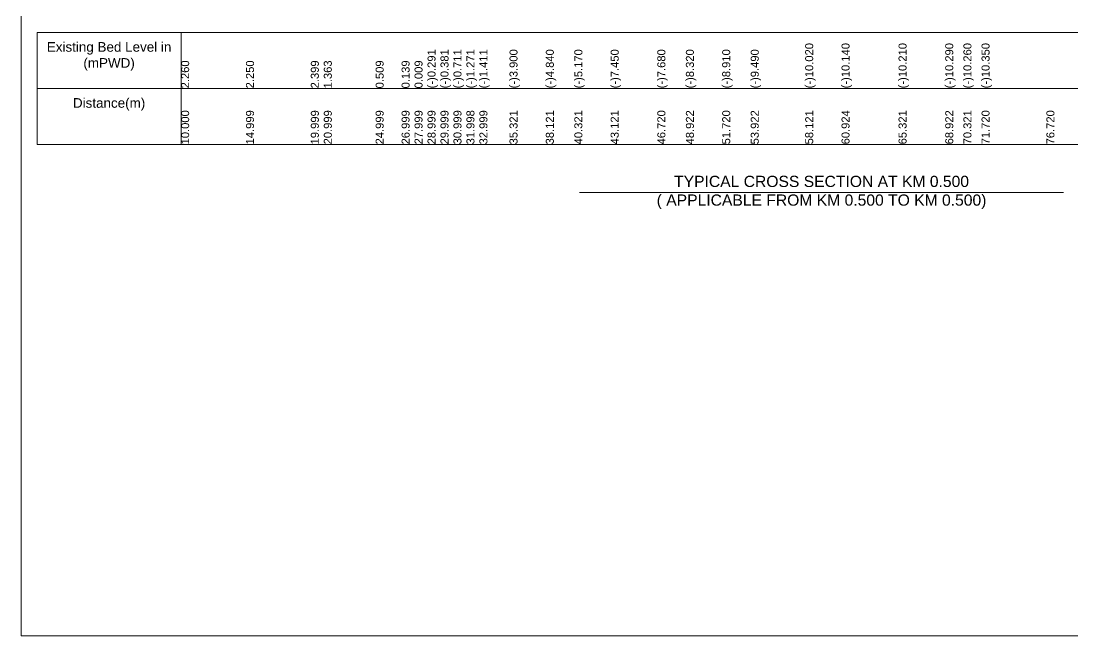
# Model space of a CAD drawing. Header units: inches. Extents: x 89000 to 845017, y -7071 to 0.
# Drawn here: x 220000 to 226570, y -7071 to -3229 of the extents above; entities that cross this region are included whole.
import ezdxf

# ---------------------------------------------------------------- set-up
doc = ezdxf.new("R2010")
doc.units = ezdxf.units.IN
doc.header["$LTSCALE"] = 7
doc.header["$MEASUREMENT"] = 0
for name, color, linetype, lineweight in [('Cross section Data Border', 7, 'Continuous', 9), ('Cross Section Labels', 7, 'Continuous', 9), ('Long Section Labels', 7, 'Continuous', 9)]:
    doc.layers.add(name, color=color, linetype=linetype, lineweight=lineweight)
doc.styles.get("Standard").update_dxf_attribs({"font": 'arial.ttf'})

msp = doc.modelspace()

# ---------------------------------------------------------------- linework, layer by layer
at = {"layer": 'Cross section Data Border'}
msp.add_lwpolyline([(220100, -3300), (228664.33982, -3300), (228664.33982, -4000), (220100, -4000)], close=True, dxfattribs=at)
for points in [[(221000, -3300), (221000, -4000)], [(220100, -3650), (228664.33982, -3650)]]:
    msp.add_lwpolyline(points, dxfattribs=at)
at = {"layer": 'Cross Section Labels'}
msp.add_lwpolyline([(220000, 0), (230000, 0), (230000, -7071), (220000, -7071)], close=True, dxfattribs=at)
msp.add_lwpolyline([(223488, -4300), (225000, -4300), (226512, -4300)], dxfattribs=at)

# ---------------------------------------------------------------- texts
at = {"layer": 'Cross section Data Border', "char_height": 60, "width": 800, "attachment_point": 5}
for s, insert in [('Existing Bed Level in (mPWD)', (220550, -3450)), ('Distance(m)', (220550, -3750))]:
    msp.add_mtext(s, dxfattribs=dict(at, insert=insert))
at = {"layer": 'Cross Section Labels', "insert": (225000, -4300), "char_height": 70, "attachment_point": 5}
msp.add_mtext('TYPICAL CROSS SECTION AT KM 0.500^J( APPLICABLE FROM KM 0.500 TO KM 0.500)', dxfattribs=at)
at = {"layer": 'Long Section Labels', "char_height": 50, "attachment_point": 1, "rotation": 90}
for s, insert in [('(-)0.291', (222538.94822, -3650)), ('(-)0.381', (222619.93526, -3650)), ('(-)0.711', (222700.9223, -3650)), ('(-)1.271', (222781.90934, -3650)), ('(-)1.411', (222862.945, -3650)), ('(-)3.900', (223051.02853, -3650)), ('(-)4.840', (223277.84307, -3650)), ('(-)5.170', (223456.02394, -3650)), ('(-)7.450', (223682.8371, -3650)), ('(-)7.680', (223974.39187, -3650)), ('(-)8.320', (224152.71085, -3650)), ('(-)8.910', (224379.39183, -3650)), ('(-)9.490', (224557.69979, -3650)), ('(-)10.020', (224897.82533, -3650)), ('(-)10.140', (225124.84731, -3650)), ('(-)10.210', (225481.01153, -3650)), ('(-)10.290', (225772.67622, -3650)), ('(-)10.260', (225886.0101, -3650)), ('(-)10.260', (225886.0101, -3650)), ('(-)10.260', (225886.0101, -3650)), ('(-)10.350', (225999.39174, -3650)), ('(-)10.350', (225999.39174, -3650)), ('2.260', (221000, -3650)), ('2.250', (221404.98382, -3650)), ('2.399', (221809.96763, -3650)), ('1.363', (221890.95467, -3650)), ('0.509', (222214.95145, -3650)), ('0.139', (222376.92553, -3650)), ('0.009', (222457.96118, -3650)), ('10.000', (221000, -4000)), ('14.999', (221404.98382, -4000)), ('19.999', (221809.96763, -4000)), ('20.999', (221890.95467, -4000)), ('24.999', (222214.95145, -4000)), ('26.999', (222376.92553, -4000)), ('27.999', (222457.96118, -4000)), ('28.999', (222538.94822, -4000)), ('29.999', (222619.93526, -4000)), ('30.999', (222700.9223, -4000)), ('31.998', (222781.90934, -4000)), ('32.999', (222862.945, -4000)), ('35.321', (223051.02853, -4000)), ('38.121', (223277.84307, -4000)), ('40.321', (223456.02394, -4000)), ('43.121', (223682.8371, -4000)), ('46.720', (223974.39187, -4000)), ('48.922', (224152.71085, -4000)), ('51.720', (224379.39183, -4000)), ('53.922', (224557.69979, -4000)), ('58.121', (224897.82533, -4000)), ('60.924', (225124.84731, -4000)), ('65.321', (225481.01153, -4000)), ('68.922', (225772.67622, -4000)), ('68.922', (225772.67622, -4000)), ('70.321', (225886.0101, -4000)), ('71.720', (225999.39174, -4000)), ('76.720', (226404.39173, -4000))]:
    msp.add_mtext(s, dxfattribs=dict(at, insert=insert))

doc.saveas('drawing.dxf')
